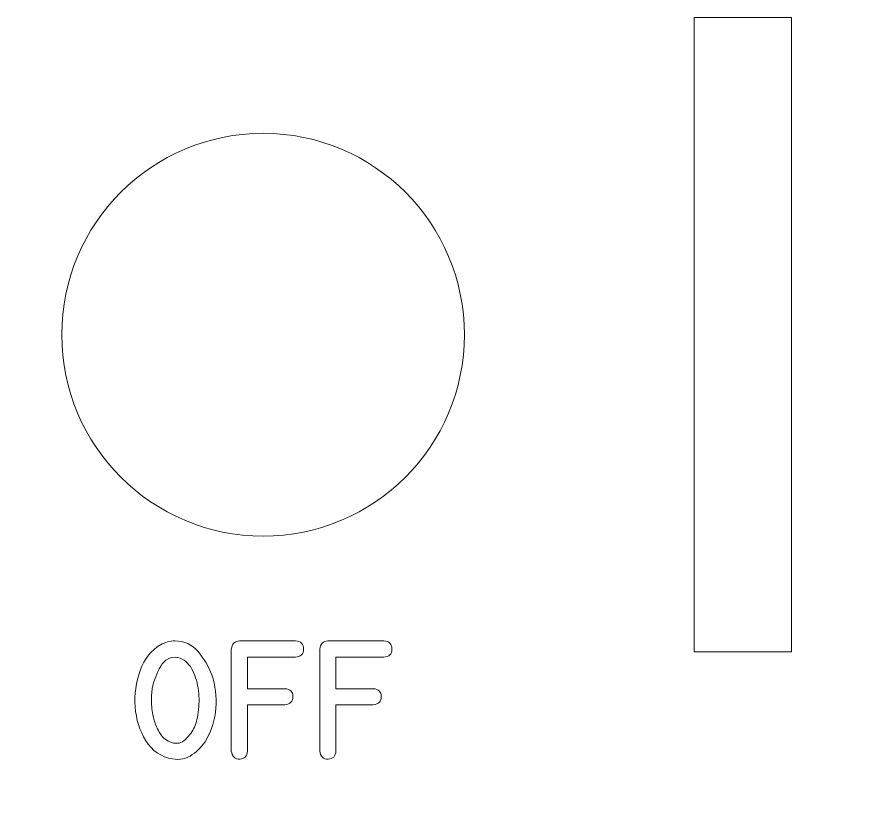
# Model space of a CAD drawing. Header units: millimetres. Extents: x -767 to 123, y -199 to 166.
# Drawn here: x -228.26 to -203.1, y 66.51 to 89.94 of the extents above; entities that cross this region are included whole.
import ezdxf

# ---------------------------------------------------------------- set-up
doc = ezdxf.new("R2010")
doc.units = ezdxf.units.MM
doc.header["$MEASUREMENT"] = 0
doc.layers.add('Cut', color=7, linetype='Continuous')
doc.layers.add('Engrave', color=7, linetype='Continuous', plot=False)

msp = doc.modelspace()

# ---------------------------------------------------------------- linework, layer by layer
at = {"layer": 'Cut', "color": 250, "lineweight": 9}
for points, knots in [([(-241.4198, -104.2661), (-241.4198, -104.2661), (-163.9194, -104.2661), (-163.9194, -104.2661), (-163.9194, -104.2661), (-163.3694, -104.2661), (-162.9194, -103.8161), (-162.9194, -103.2661), (-162.9194, -103.2661), (-162.9194, -103.2661), (-162.9194, -99.2698), (-162.9194, -99.2698), (-162.9194, -99.2698), (-162.9194, -99.2686), (-162.9194, -99.2673), (-162.9194, -99.2661), (-162.9194, -99.2661), (-162.9194, -95.9529), (-160.233, -93.2661), (-156.92, -93.2661), (-156.92, -93.2661), (-156.92, -93.2661), (-152.9193, -93.2661), (-152.9193, -93.2661), (-152.9193, -93.2661), (-152.3788, -93.2661), (-151.9348, -92.8314), (-151.9197, -92.2944), (-151.9197, -92.2944), (-151.9197, -92.2944), (-151.9197, 92.851), (-151.9197, 92.851), (-151.9197, 92.851), (-151.929, 93.3931), (-152.3752, 93.8339), (-152.9195, 93.8339), (-152.9195, 93.8339), (-152.9195, 93.8339), (-156.9202, 93.8339), (-156.9202, 93.8339), (-156.9202, 93.8339), (-160.2332, 93.8339), (-162.9196, 96.5207), (-162.9196, 99.8339), (-162.9196, 99.8339), (-162.9196, 99.8351), (-162.9196, 99.8364), (-162.9196, 99.8376), (-162.9196, 99.8376), (-162.9196, 99.8376), (-162.9196, 103.8339), (-162.9196, 103.8339), (-162.9196, 103.8339), (-162.9196, 104.3839), (-163.3696, 104.8339), (-163.9196, 104.8339), (-163.9196, 104.8339), (-163.9196, 104.8339), (-235.6707, 104.8339), (-235.6707, 104.8339), (-235.6707, 104.8339), (-235.6707, 104.8339), (-249.7831, 75.5521), (-249.7831, 75.5521), (-249.7831, 75.5521), (-250.0116, 75.0799), (-249.8319, 74.5112), (-249.3852, 74.2518), (-249.3852, 74.2518), (-249.3852, 74.2518), (-245.9261, 72.5781), (-245.9261, 72.5781), (-245.9261, 72.5781), (-243.8574, 71.6313), (-242.4199, 69.5429), (-242.42, 67.1193), (-242.42, 67.1193), (-242.419, 63.8066), (-245.1066, 61.1193), (-248.4201, 61.1193), (-248.4201, 61.1193), (-248.4201, 61.1193), (-252.4199, 61.1193), (-252.4199, 61.1193), (-252.4199, 61.1193), (-252.9699, 61.1193), (-253.4199, 60.6693), (-253.4199, 60.1193), (-253.4199, 60.1193), (-253.4199, 60.1193), (-253.4199, -92.2661), (-253.4199, -92.2661), (-253.4199, -92.2661), (-253.4199, -92.8161), (-252.9699, -93.2661), (-252.4199, -93.2661), (-252.4199, -93.2661), (-252.4199, -93.2661), (-248.4192, -93.2661), (-248.4192, -93.2661), (-248.4192, -93.2661), (-245.1062, -93.2661), (-242.4198, -95.9529), (-242.4198, -99.2661), (-242.4198, -99.2661), (-242.4198, -99.2673), (-242.4198, -99.2686), (-242.4198, -99.2698), (-242.4198, -99.2698), (-242.4198, -99.2698), (-242.4198, -103.2661), (-242.4198, -103.2661), (-242.4198, -103.2661), (-242.4198, -103.8161), (-241.9698, -104.2661), (-241.4198, -104.2661)], [0, 0, 0, 0, 0.0333333, 0.0333333, 0.0333333, 0.0333333, 0.0666667, 0.0666667, 0.0666667, 0.0666667, 0.1, 0.1, 0.1, 0.1, 0.1333333, 0.1333333, 0.1333333, 0.1333333, 0.1666667, 0.1666667, 0.1666667, 0.1666667, 0.2, 0.2, 0.2, 0.2, 0.2333333, 0.2333333, 0.2333333, 0.2333333, 0.2666667, 0.2666667, 0.2666667, 0.2666667, 0.3, 0.3, 0.3, 0.3, 0.3333333, 0.3333333, 0.3333333, 0.3333333, 0.3666667, 0.3666667, 0.3666667, 0.3666667, 0.4, 0.4, 0.4, 0.4, 0.4333333, 0.4333333, 0.4333333, 0.4333333, 0.4666667, 0.4666667, 0.4666667, 0.4666667, 0.5, 0.5, 0.5, 0.5, 0.5333333, 0.5333333, 0.5333333, 0.5333333, 0.5666667, 0.5666667, 0.5666667, 0.5666667, 0.6, 0.6, 0.6, 0.6, 0.6333333, 0.6333333, 0.6333333, 0.6333333, 0.6666667, 0.6666667, 0.6666667, 0.6666667, 0.7, 0.7, 0.7, 0.7, 0.7333333, 0.7333333, 0.7333333, 0.7333333, 0.7666667, 0.7666667, 0.7666667, 0.7666667, 0.8, 0.8, 0.8, 0.8, 0.8333333, 0.8333333, 0.8333333, 0.8333333, 0.8666667, 0.8666667, 0.8666667, 0.8666667, 0.9, 0.9, 0.9, 0.9, 0.9333333, 0.9333333, 0.9333333, 0.9333333, 1, 1, 1, 1]), ([(-205.175, 71.0161), (-205.175, 71.0161), (-208.075, 71.0161), (-208.075, 71.0161), (-208.075, 71.0161), (-208.075, 71.0161), (-208.075, 89.9161), (-208.075, 89.9161), (-208.075, 89.9161), (-208.075, 89.9161), (-205.175, 89.9161), (-205.175, 89.9161), (-205.175, 89.9161), (-205.175, 89.9161), (-205.175, 71.0161), (-205.175, 71.0161)], [0, 0, 0, 0, 0.2, 0.2, 0.2, 0.2, 0.4, 0.4, 0.4, 0.4, 0.6, 0.6, 0.6, 0.6, 1, 1, 1, 1]), ([(-220.9221, 86.4664), (-217.609, 86.4664), (-214.9222, 83.779), (-214.9222, 80.466), (-214.9222, 80.466), (-214.9221, 77.1532), (-217.609, 74.4661), (-220.9222, 74.4661), (-220.9222, 74.4661), (-224.2352, 74.4662), (-226.9222, 77.1526), (-226.9222, 80.466), (-226.9222, 80.466), (-226.922, 83.78), (-224.2354, 86.466), (-220.9221, 86.4664)], [0, 0, 0, 0, 0.2, 0.2, 0.2, 0.2, 0.4, 0.4, 0.4, 0.4, 0.6, 0.6, 0.6, 0.6, 1, 1, 1, 1])]:
    msp.add_open_spline(points, degree=3, knots=knots, dxfattribs=at)
at = {"layer": 'Engrave', "color": 240, "lineweight": 9}
for points, knots in [([(-222.4505, 70.3318), (-222.3452, 70.0137), (-222.3052, 69.6839), (-222.3311, 69.3417), (-222.3311, 69.3417), (-222.357, 68.9995), (-222.451, 68.6873), (-222.6127, 68.4045), (-222.6127, 68.4045), (-222.715, 68.2287), (-222.8544, 68.0794), (-223.0314, 67.9565), (-223.0314, 67.9565), (-223.2083, 67.8336), (-223.4035, 67.7907), (-223.617, 67.8277), (-223.617, 67.8277), (-223.965, 67.8883), (-224.2314, 68.07), (-224.416, 68.3716), (-224.416, 68.3716), (-224.6012, 68.6738), (-224.707, 69.0101), (-224.7341, 69.3805), (-224.7341, 69.3805), (-224.7611, 69.7509), (-224.7111, 70.1113), (-224.5841, 70.4629), (-224.5841, 70.4629), (-224.4571, 70.8145), (-224.2549, 71.0697), (-223.9768, 71.2296), (-223.9768, 71.2296), (-223.8415, 71.3078), (-223.6993, 71.3466), (-223.5517, 71.3466), (-223.5517, 71.3466), (-223.2689, 71.3466), (-223.0384, 71.2402), (-222.8591, 71.0273), (-222.8591, 71.0273), (-222.6798, 70.8139), (-222.5439, 70.5823), (-222.4505, 70.3318)], [0, 0, 0, 0, 0.0833333, 0.0833333, 0.0833333, 0.0833333, 0.1666667, 0.1666667, 0.1666667, 0.1666667, 0.25, 0.25, 0.25, 0.25, 0.3333333, 0.3333333, 0.3333333, 0.3333333, 0.4166667, 0.4166667, 0.4166667, 0.4166667, 0.5, 0.5, 0.5, 0.5, 0.5833333, 0.5833333, 0.5833333, 0.5833333, 0.6666667, 0.6666667, 0.6666667, 0.6666667, 0.75, 0.75, 0.75, 0.75, 0.8333333, 0.8333333, 0.8333333, 0.8333333, 1, 1, 1, 1]), ([(-221.8684, 68.0635), (-221.8684, 68.0635), (-221.8684, 71.102), (-221.8684, 71.102), (-221.8684, 71.102), (-221.8478, 71.2537), (-221.7661, 71.3354), (-221.6238, 71.3466), (-221.6238, 71.3466), (-221.6238, 71.3466), (-219.9564, 71.3466), (-219.9564, 71.3466), (-219.9564, 71.3466), (-219.7971, 71.3343), (-219.7171, 71.2525), (-219.7171, 71.1026), (-219.7171, 71.1026), (-219.7171, 70.9533), (-219.7982, 70.8727), (-219.9599, 70.8627), (-219.9599, 70.8627), (-219.9599, 70.8627), (-221.3845, 70.8627), (-221.3845, 70.8627), (-221.3845, 70.8627), (-221.3845, 70.8627), (-221.3845, 69.9202), (-221.3845, 69.9202), (-221.3845, 69.9202), (-221.3845, 69.9202), (-220.2733, 69.9202), (-220.2733, 69.9202), (-220.2733, 69.9202), (-220.1151, 69.9091), (-220.0346, 69.8315), (-220.0322, 69.688), (-220.0322, 69.688), (-220.0299, 69.5445), (-220.1104, 69.4605), (-220.2733, 69.4364), (-220.2733, 69.4364), (-220.2733, 69.4364), (-221.3845, 69.4364), (-221.3845, 69.4364), (-221.3845, 69.4364), (-221.3845, 69.4364), (-221.3845, 68.0635), (-221.3845, 68.0635), (-221.3845, 68.0635), (-221.3957, 67.9053), (-221.4739, 67.8248), (-221.6179, 67.8224), (-221.6179, 67.8224), (-221.762, 67.8201), (-221.8455, 67.9006), (-221.8684, 68.0635)], [0, 0, 0, 0, 0.0666667, 0.0666667, 0.0666667, 0.0666667, 0.1333333, 0.1333333, 0.1333333, 0.1333333, 0.2, 0.2, 0.2, 0.2, 0.2666667, 0.2666667, 0.2666667, 0.2666667, 0.3333333, 0.3333333, 0.3333333, 0.3333333, 0.4, 0.4, 0.4, 0.4, 0.4666667, 0.4666667, 0.4666667, 0.4666667, 0.5333333, 0.5333333, 0.5333333, 0.5333333, 0.6, 0.6, 0.6, 0.6, 0.6666667, 0.6666667, 0.6666667, 0.6666667, 0.7333333, 0.7333333, 0.7333333, 0.7333333, 0.8, 0.8, 0.8, 0.8, 0.8666667, 0.8666667, 0.8666667, 0.8666667, 1, 1, 1, 1]), ([(-219.235, 68.0635), (-219.235, 68.0635), (-219.235, 71.102), (-219.235, 71.102), (-219.235, 71.102), (-219.2144, 71.2537), (-219.1327, 71.3354), (-218.9904, 71.3466), (-218.9904, 71.3466), (-218.9904, 71.3466), (-217.323, 71.3466), (-217.323, 71.3466), (-217.323, 71.3466), (-217.1637, 71.3343), (-217.0837, 71.2525), (-217.0837, 71.1026), (-217.0837, 71.1026), (-217.0837, 70.9533), (-217.1648, 70.8727), (-217.3265, 70.8627), (-217.3265, 70.8627), (-217.3265, 70.8627), (-218.7511, 70.8627), (-218.7511, 70.8627), (-218.7511, 70.8627), (-218.7511, 70.8627), (-218.7511, 69.9202), (-218.7511, 69.9202), (-218.7511, 69.9202), (-218.7511, 69.9202), (-217.6399, 69.9202), (-217.6399, 69.9202), (-217.6399, 69.9202), (-217.4817, 69.9091), (-217.4012, 69.8315), (-217.3988, 69.688), (-217.3988, 69.688), (-217.3965, 69.5445), (-217.477, 69.4605), (-217.6399, 69.4364), (-217.6399, 69.4364), (-217.6399, 69.4364), (-218.7511, 69.4364), (-218.7511, 69.4364), (-218.7511, 69.4364), (-218.7511, 69.4364), (-218.7511, 68.0635), (-218.7511, 68.0635), (-218.7511, 68.0635), (-218.7623, 67.9053), (-218.8405, 67.8248), (-218.9845, 67.8224), (-218.9845, 67.8224), (-219.1286, 67.8201), (-219.2121, 67.9006), (-219.235, 68.0635)], [0, 0, 0, 0, 0.0666667, 0.0666667, 0.0666667, 0.0666667, 0.1333333, 0.1333333, 0.1333333, 0.1333333, 0.2, 0.2, 0.2, 0.2, 0.2666667, 0.2666667, 0.2666667, 0.2666667, 0.3333333, 0.3333333, 0.3333333, 0.3333333, 0.4, 0.4, 0.4, 0.4, 0.4666667, 0.4666667, 0.4666667, 0.4666667, 0.5333333, 0.5333333, 0.5333333, 0.5333333, 0.6, 0.6, 0.6, 0.6, 0.6666667, 0.6666667, 0.6666667, 0.6666667, 0.7333333, 0.7333333, 0.7333333, 0.7333333, 0.8, 0.8, 0.8, 0.8, 0.8666667, 0.8666667, 0.8666667, 0.8666667, 1, 1, 1, 1]), ([(-223.5376, 70.8574), (-223.7487, 70.8574), (-223.9086, 70.744), (-224.0173, 70.5164), (-224.0173, 70.5164), (-224.1261, 70.2889), (-224.1943, 70.0949), (-224.2231, 69.9343), (-224.2231, 69.9343), (-224.2449, 69.8168), (-224.2531, 69.6751), (-224.2472, 69.5087), (-224.2472, 69.5087), (-224.2414, 69.3423), (-224.2172, 69.1777), (-224.1749, 69.0154), (-224.1749, 69.0154), (-224.1326, 68.8525), (-224.0685, 68.7061), (-223.9838, 68.5762), (-223.9838, 68.5762), (-223.8986, 68.4457), (-223.7875, 68.3592), (-223.6499, 68.3169), (-223.6499, 68.3169), (-223.4888, 68.2663), (-223.35, 68.2981), (-223.2336, 68.4121), (-223.2336, 68.4121), (-223.1172, 68.5268), (-223.029, 68.6479), (-222.969, 68.7767), (-222.969, 68.7767), (-222.9085, 68.909), (-222.8667, 69.0818), (-222.8444, 69.297), (-222.8444, 69.297), (-222.822, 69.5116), (-222.8273, 69.7262), (-222.8597, 69.9402), (-222.8597, 69.9402), (-222.8926, 70.1542), (-222.9567, 70.3471), (-223.0519, 70.5188), (-223.0519, 70.5188), (-223.1472, 70.6904), (-223.283, 70.7998), (-223.4582, 70.8468), (-223.4582, 70.8468), (-223.4811, 70.8539), (-223.5076, 70.8574), (-223.5376, 70.8574)], [0, 0, 0, 0, 0.0714286, 0.0714286, 0.0714286, 0.0714286, 0.1428571, 0.1428571, 0.1428571, 0.1428571, 0.2142857, 0.2142857, 0.2142857, 0.2142857, 0.2857143, 0.2857143, 0.2857143, 0.2857143, 0.3571429, 0.3571429, 0.3571429, 0.3571429, 0.4285714, 0.4285714, 0.4285714, 0.4285714, 0.5, 0.5, 0.5, 0.5, 0.5714286, 0.5714286, 0.5714286, 0.5714286, 0.6428571, 0.6428571, 0.6428571, 0.6428571, 0.7142857, 0.7142857, 0.7142857, 0.7142857, 0.7857143, 0.7857143, 0.7857143, 0.7857143, 0.8571429, 0.8571429, 0.8571429, 0.8571429, 1, 1, 1, 1])]:
    msp.add_open_spline(points, degree=3, knots=knots, dxfattribs=at)

doc.saveas('drawing.dxf')
